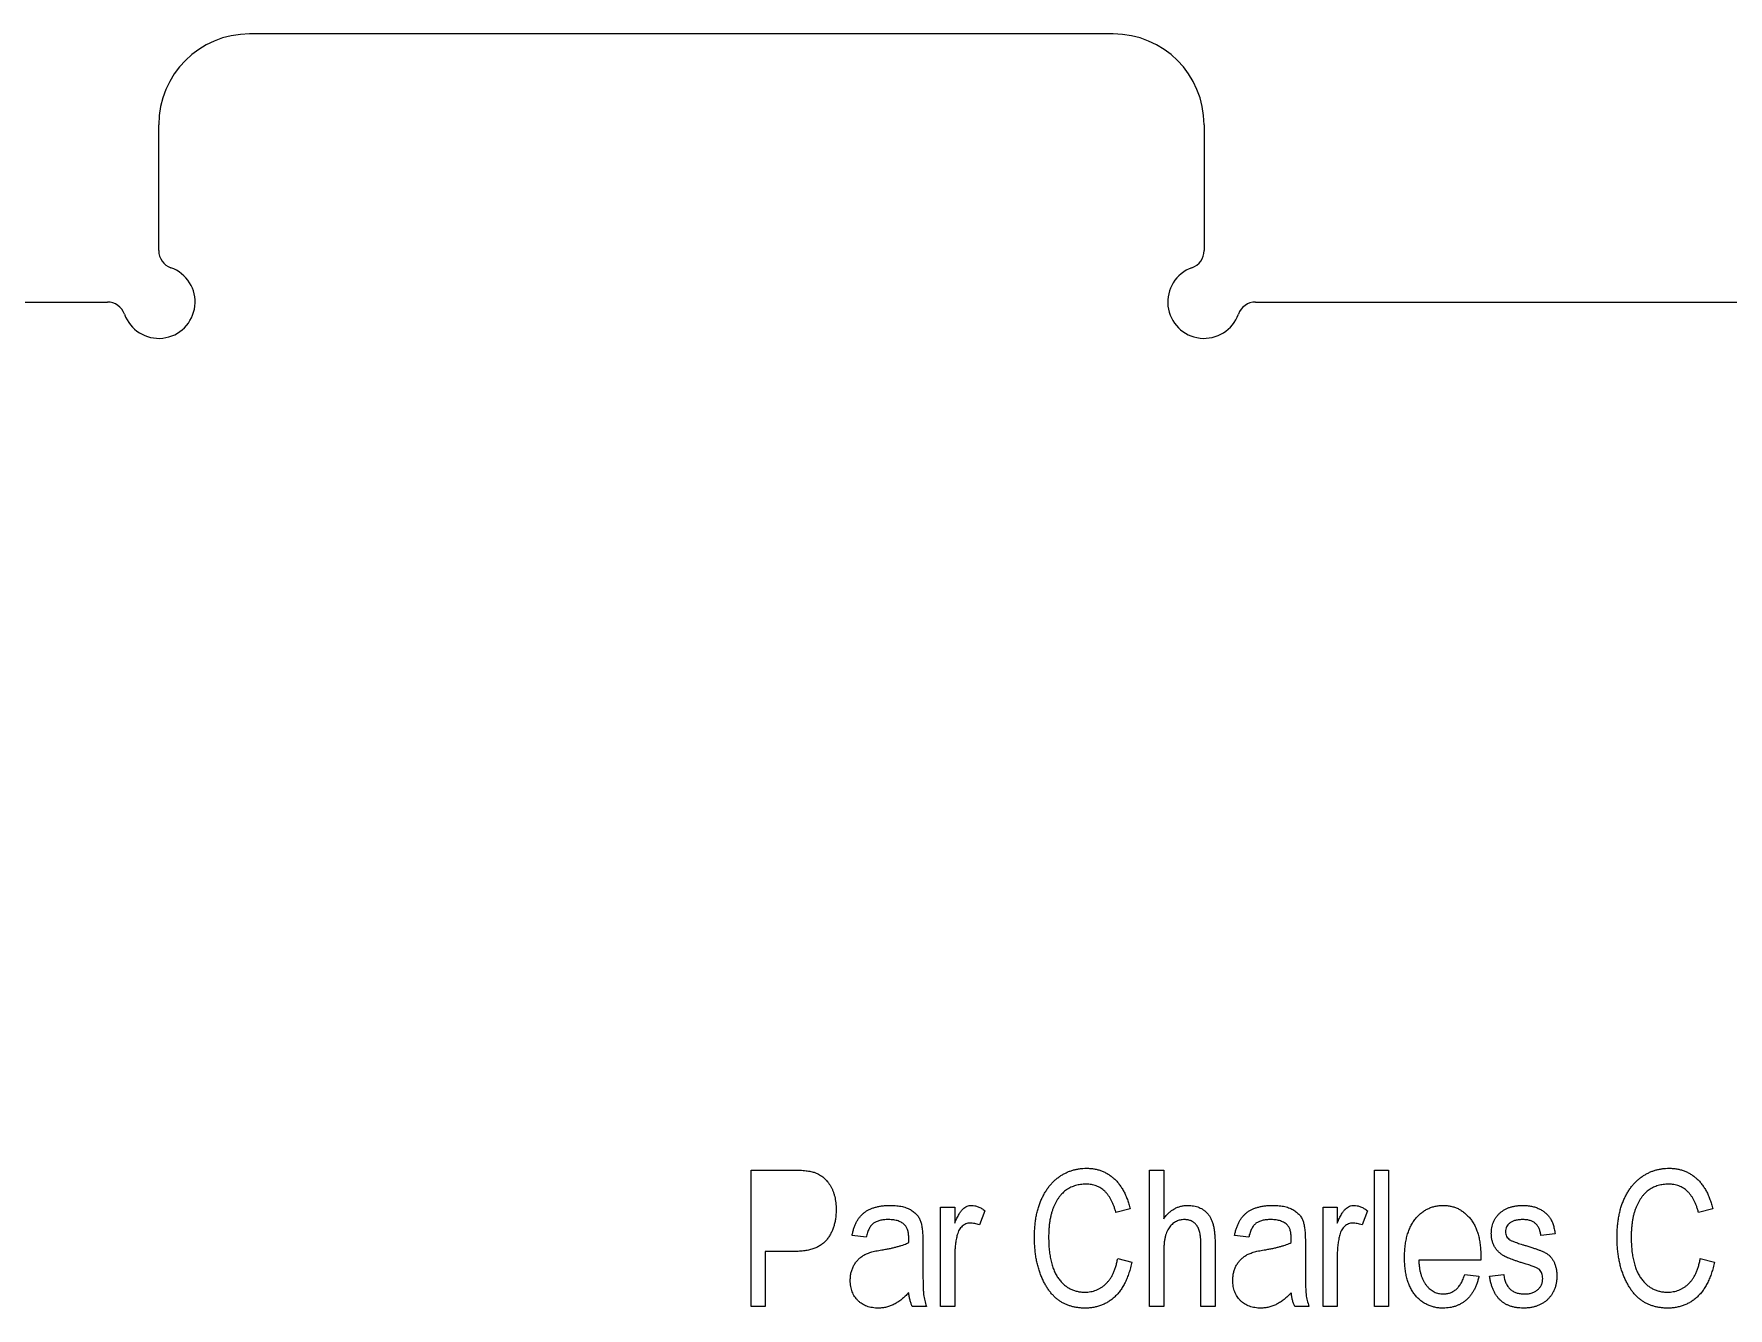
# Model space of a CAD drawing. Header units: millimetres. Extents: x -188 to 188, y -101 to 80.
# Drawn here: x -98.5 to -5.3, y 9.9 to 80 of the extents above; entities that cross this region are included whole.
import ezdxf

# ---------------------------------------------------------------- set-up
doc = ezdxf.new("R2010")
doc.units = ezdxf.units.MM

msp = doc.modelspace()

# ---------------------------------------------------------------- linework, layer by layer
at = {"color": 7, "linetype": 'Continuous', "lineweight": 25}
for p, q in [((-39.16, 80), (-86.66, 80)), ((-91.66, 68.078), (-91.66, 75)), ((-34.16, 75), (-34.16, 68.078)), ((-153.832, 65.25), (-94.488, 65.25)), ((-31.332, 65.25), (28.012, 65.25)), ((-59.077, 10), (-59.077, 17.5)), ((-59.077, 17.5), (-56.766, 17.5)), ((-37.161, 10), (-37.161, 17.5)), ((-37.161, 17.5), (-36.382, 17.5)), ((-36.382, 17.5), (-36.382, 14.818)), ((-24.791, 10), (-24.791, 17.5)), ((-24.791, 17.5), (-24.012, 17.5)), ((-24.012, 17.5), (-24.012, 10)), ((-48.655, 10), (-48.655, 15.455)), ((-48.655, 15.455), (-47.875, 15.455)), ((-47.875, 15.455), (-47.875, 14.584)), ((-46.22, 15.26), (-46.512, 14.481)), ((-38.233, 15.357), (-39.012, 15.162)), ((-27.616, 10), (-27.616, 15.455)), ((-27.616, 15.455), (-26.836, 15.455)), ((-26.836, 15.455), (-26.836, 14.584)), ((-25.181, 15.26), (-25.473, 14.481)), ((-6.187, 15.357), (-6.966, 15.162)), ((-14.856, 13.994), (-15.635, 13.896)), ((-52.746, 13.799), (-53.525, 13.896)), ((-50.408, 13.506), (-50.408, 13.729)), ((-49.629, 13.502), (-49.629, 12.275)), ((-34.336, 10), (-34.336, 13.45)), ((-33.557, 13.441), (-33.557, 10)), ((-31.707, 13.799), (-32.486, 13.896)), ((-29.369, 13.506), (-29.369, 13.729)), ((-28.59, 13.502), (-28.59, 12.275)), ((-58.297, 13.019), (-58.297, 10)), ((-56.715, 13.019), (-58.297, 13.019)), ((-47.875, 12.828), (-47.875, 10)), ((-38.914, 12.63), (-38.135, 12.435)), ((-36.382, 12.978), (-36.382, 10)), ((-26.836, 12.828), (-26.836, 10)), ((-18.947, 12.532), (-22.356, 12.532)), ((-18.942, 12.773), (-18.947, 12.532)), ((-6.869, 12.63), (-6.09, 12.435)), ((-19.823, 11.753), (-19.044, 11.656)), ((-18.46, 11.656), (-17.681, 11.753)), ((-58.297, 10), (-59.077, 10)), ((-49.434, 10), (-50.213, 10)), ((-47.875, 10), (-48.655, 10)), ((-36.382, 10), (-37.161, 10)), ((-33.557, 10), (-34.336, 10)), ((-28.395, 10), (-29.174, 10)), ((-26.836, 10), (-27.616, 10)), ((-24.012, 10), (-24.791, 10))]:
    msp.add_line(p, q, dxfattribs=at)
for centre, radius, start, end in [((-86.66, 75), 5, 90, 180), ((-39.16, 75), 5, 0, 90), ((-90.66, 68.078), 1, 180, 250.52878), ((-35.16, 68.078), 1, 289.47122, 0), ((-91.66, 65.25), 2, 199.47122, 70.52878), ((-34.16, 65.25), 2, 109.47122, 340.52878), ((-94.488, 64.25), 1, 19.47122, 90), ((-31.332, 64.25), 1, 90, 160.52878)]:
    msp.add_arc(centre, radius, start, end, dxfattribs=at)
for points, knots in [([(-56.766, 17.5), (-56.7, 17.5), (-56.574, 17.5), (-56.39, 17.491), (-56.219, 17.482), (-56.062, 17.465), (-55.918, 17.445), (-55.788, 17.422), (-55.671, 17.391), (-55.598, 17.367), (-55.564, 17.355)], [0, 0, 0, 0, 0.162643, 0.312901, 0.453294, 0.58413, 0.70285, 0.811058, 0.910586, 1, 1, 1, 1]), ([(-55.564, 17.355), (-55.521, 17.339), (-55.434, 17.305), (-55.311, 17.238), (-55.194, 17.164), (-55.084, 17.078), (-54.982, 16.981), (-54.886, 16.875), (-54.798, 16.757), (-54.716, 16.629), (-54.64, 16.494), (-54.578, 16.349), (-54.522, 16.198), (-54.479, 16.038), (-54.443, 15.871), (-54.42, 15.697), (-54.403, 15.514), (-54.402, 15.39), (-54.401, 15.327)], [0, 0, 0, 0, 0.056072, 0.112012, 0.167171, 0.222811, 0.27891, 0.336355, 0.395158, 0.456072, 0.518045, 0.581404, 0.645662, 0.712108, 0.780061, 0.850885, 0.92373, 1, 1, 1, 1]), ([(-43.492, 13.8), (-43.491, 13.901), (-43.489, 14.098), (-43.47, 14.387), (-43.442, 14.665), (-43.399, 14.931), (-43.346, 15.186), (-43.28, 15.428), (-43.205, 15.659), (-43.115, 15.878), (-43.014, 16.083), (-42.906, 16.277), (-42.791, 16.459), (-42.666, 16.627), (-42.532, 16.781), (-42.39, 16.922), (-42.238, 17.049), (-42.08, 17.166), (-41.915, 17.267), (-41.745, 17.356), (-41.57, 17.431), (-41.39, 17.492), (-41.205, 17.539), (-41.015, 17.572), (-40.822, 17.595), (-40.691, 17.597), (-40.625, 17.597)], [0, 0, 0, 0, 0.056459, 0.110733, 0.162901, 0.213426, 0.26207, 0.309027, 0.354373, 0.398738, 0.441578, 0.483058, 0.523312, 0.562426, 0.600616, 0.63791, 0.674924, 0.711646, 0.748122, 0.783826, 0.819463, 0.854983, 0.890593, 0.926496, 0.962921, 1, 1, 1, 1]), ([(-40.625, 17.597), (-40.553, 17.596), (-40.411, 17.592), (-40.202, 17.566), (-40.002, 17.519), (-39.808, 17.459), (-39.622, 17.378), (-39.444, 17.28), (-39.275, 17.164), (-39.114, 17.029), (-38.961, 16.879), (-38.821, 16.711), (-38.693, 16.525), (-38.575, 16.326), (-38.472, 16.107), (-38.38, 15.872), (-38.296, 15.622), (-38.254, 15.447), (-38.233, 15.357)], [0, 0, 0, 0, 0.060577, 0.118994, 0.176689, 0.233034, 0.289727, 0.346194, 0.403531, 0.46225, 0.522226, 0.583346, 0.646127, 0.710893, 0.778382, 0.848981, 0.922573, 1, 1, 1, 1]), ([(-11.447, 13.8), (-11.446, 13.901), (-11.444, 14.098), (-11.424, 14.387), (-11.397, 14.665), (-11.353, 14.931), (-11.301, 15.186), (-11.235, 15.428), (-11.16, 15.659), (-11.07, 15.878), (-10.969, 16.083), (-10.861, 16.277), (-10.746, 16.459), (-10.62, 16.627), (-10.486, 16.781), (-10.344, 16.922), (-10.193, 17.049), (-10.035, 17.166), (-9.869, 17.267), (-9.699, 17.356), (-9.524, 17.431), (-9.344, 17.492), (-9.159, 17.539), (-8.97, 17.572), (-8.776, 17.595), (-8.646, 17.597), (-8.58, 17.597)], [0, 0, 0, 0, 0.056459, 0.110733, 0.162901, 0.213426, 0.26207, 0.309027, 0.354373, 0.398738, 0.441578, 0.483058, 0.523312, 0.562426, 0.600616, 0.63791, 0.674924, 0.711646, 0.748122, 0.783826, 0.819463, 0.854983, 0.890593, 0.926496, 0.962921, 1, 1, 1, 1]), ([(-8.58, 17.597), (-8.507, 17.596), (-8.366, 17.592), (-8.157, 17.566), (-7.956, 17.519), (-7.762, 17.459), (-7.577, 17.378), (-7.399, 17.28), (-7.229, 17.164), (-7.068, 17.029), (-6.916, 16.879), (-6.775, 16.711), (-6.648, 16.525), (-6.529, 16.326), (-6.427, 16.107), (-6.334, 15.872), (-6.25, 15.622), (-6.209, 15.447), (-6.187, 15.357)], [0, 0, 0, 0, 0.060577, 0.118994, 0.176689, 0.233034, 0.289727, 0.346194, 0.403531, 0.46225, 0.522226, 0.583346, 0.646127, 0.710893, 0.778382, 0.848981, 0.922573, 1, 1, 1, 1]), ([(-40.657, 16.721), (-40.756, 16.717), (-40.95, 16.71), (-41.23, 16.65), (-41.49, 16.555), (-41.689, 16.44), (-41.836, 16.33), (-41.94, 16.236), (-42.038, 16.132), (-42.131, 16.017), (-42.22, 15.891), (-42.299, 15.753), (-42.377, 15.607), (-42.446, 15.448), (-42.508, 15.28), (-42.563, 15.1), (-42.61, 14.91), (-42.648, 14.709), (-42.677, 14.497), (-42.698, 14.274), (-42.71, 14.041), (-42.712, 13.881), (-42.713, 13.8)], [0, 0, 0, 0, 0.073859, 0.144126, 0.212289, 0.279838, 0.313851, 0.348909, 0.3842, 0.420736, 0.459004, 0.498477, 0.539384, 0.582362, 0.627082, 0.673345, 0.722017, 0.772791, 0.825811, 0.881242, 0.939521, 1, 1, 1, 1]), ([(-39.012, 15.162), (-39.029, 15.225), (-39.064, 15.349), (-39.125, 15.525), (-39.192, 15.69), (-39.264, 15.843), (-39.345, 15.983), (-39.432, 16.111), (-39.525, 16.228), (-39.626, 16.331), (-39.731, 16.424), (-39.844, 16.504), (-39.965, 16.57), (-40.091, 16.626), (-40.223, 16.668), (-40.362, 16.699), (-40.507, 16.717), (-40.607, 16.72), (-40.657, 16.721)], [0, 0, 0, 0, 0.079677, 0.155394, 0.227356, 0.295804, 0.361322, 0.423963, 0.484099, 0.542574, 0.598999, 0.654809, 0.710609, 0.765871, 0.822268, 0.87916, 0.93886, 1, 1, 1, 1]), ([(-8.612, 16.721), (-8.711, 16.717), (-8.904, 16.71), (-9.184, 16.65), (-9.445, 16.555), (-9.643, 16.44), (-9.79, 16.33), (-9.895, 16.236), (-9.993, 16.132), (-10.086, 16.017), (-10.174, 15.891), (-10.254, 15.753), (-10.331, 15.607), (-10.401, 15.448), (-10.463, 15.28), (-10.518, 15.1), (-10.565, 14.91), (-10.603, 14.709), (-10.631, 14.497), (-10.653, 14.274), (-10.665, 14.041), (-10.667, 13.881), (-10.668, 13.8)], [0, 0, 0, 0, 0.0738595, 0.1441256, 0.2122889, 0.2798376, 0.3138511, 0.3489089, 0.3842001, 0.4207362, 0.459004, 0.4984771, 0.5393842, 0.5823617, 0.6270819, 0.6733453, 0.7220173, 0.7727906, 0.8258111, 0.8812416, 0.9395209, 1, 1, 1, 1]), ([(-6.966, 15.162), (-6.984, 15.225), (-7.018, 15.349), (-7.079, 15.525), (-7.146, 15.69), (-7.219, 15.843), (-7.3, 15.983), (-7.387, 16.111), (-7.479, 16.228), (-7.58, 16.331), (-7.686, 16.424), (-7.799, 16.504), (-7.919, 16.57), (-8.045, 16.626), (-8.178, 16.668), (-8.317, 16.699), (-8.462, 16.717), (-8.561, 16.72), (-8.612, 16.721)], [0, 0, 0, 0, 0.079677, 0.155394, 0.227356, 0.295804, 0.361322, 0.423963, 0.484099, 0.542574, 0.598999, 0.654809, 0.710609, 0.765871, 0.822268, 0.87916, 0.93886, 1, 1, 1, 1]), ([(-54.401, 15.327), (-54.403, 15.243), (-54.405, 15.081), (-54.43, 14.842), (-54.471, 14.617), (-54.527, 14.402), (-54.6, 14.199), (-54.69, 14.008), (-54.796, 13.829), (-54.917, 13.661), (-55.059, 13.507), (-55.227, 13.376), (-55.417, 13.264), (-55.632, 13.175), (-55.869, 13.103), (-56.13, 13.054), (-56.415, 13.026), (-56.612, 13.022), (-56.715, 13.019)], [0, 0, 0, 0, 0.066633, 0.130318, 0.191414, 0.250222, 0.307644, 0.363778, 0.418941, 0.474177, 0.529339, 0.585724, 0.64416, 0.705484, 0.771261, 0.841987, 0.917917, 1, 1, 1, 1]), ([(-53.525, 13.896), (-53.51, 13.966), (-53.481, 14.102), (-53.425, 14.297), (-53.356, 14.477), (-53.278, 14.643), (-53.189, 14.794), (-53.09, 14.931), (-52.978, 15.051), (-52.857, 15.159), (-52.722, 15.253), (-52.575, 15.333), (-52.413, 15.4), (-52.24, 15.457), (-52.051, 15.498), (-51.85, 15.531), (-51.635, 15.549), (-51.487, 15.551), (-51.411, 15.552)], [0, 0, 0, 0, 0.071672, 0.139658, 0.204097, 0.265719, 0.323825, 0.380059, 0.434943, 0.488801, 0.543017, 0.599418, 0.657508, 0.718663, 0.78303, 0.85123, 0.923435, 1, 1, 1, 1]), ([(-51.411, 15.552), (-51.351, 15.551), (-51.236, 15.549), (-51.068, 15.537), (-50.91, 15.518), (-50.761, 15.489), (-50.623, 15.45), (-50.493, 15.407), (-50.373, 15.354), (-50.232, 15.271), (-50.077, 15.157), (-49.921, 15.002), (-49.807, 14.827), (-49.744, 14.667), (-49.711, 14.53), (-49.688, 14.417), (-49.67, 14.291), (-49.655, 14.155), (-49.643, 14.007), (-49.634, 13.849), (-49.63, 13.679), (-49.629, 13.562), (-49.629, 13.502)], [0, 0, 0, 0, 0.055824, 0.1084294, 0.1584204, 0.2055658, 0.2505784, 0.2934156, 0.3341931, 0.3732989, 0.4469443, 0.5150761, 0.5788423, 0.6419937, 0.6749634, 0.7114447, 0.7509729, 0.7941645, 0.8405878, 0.8902753, 0.9432384, 1, 1, 1, 1]), ([(-47.875, 14.584), (-47.856, 14.631), (-47.817, 14.721), (-47.755, 14.848), (-47.699, 14.965), (-47.64, 15.068), (-47.585, 15.16), (-47.529, 15.238), (-47.476, 15.305), (-47.407, 15.376), (-47.318, 15.446), (-47.203, 15.508), (-47.081, 15.545), (-46.997, 15.55), (-46.955, 15.552)], [0, 0, 0, 0, 0.107464, 0.207128, 0.29815, 0.381595, 0.457107, 0.523978, 0.584878, 0.637149, 0.732511, 0.823565, 0.910677, 1, 1, 1, 1]), ([(-46.955, 15.552), (-46.894, 15.548), (-46.769, 15.541), (-46.584, 15.481), (-46.397, 15.39), (-46.28, 15.304), (-46.22, 15.26)], [0, 0, 0, 0, 0.226109, 0.462956, 0.719978, 1, 1, 1, 1]), ([(-36.382, 14.818), (-36.338, 14.877), (-36.252, 14.99), (-36.109, 15.14), (-35.955, 15.266), (-35.794, 15.371), (-35.624, 15.452), (-35.446, 15.511), (-35.258, 15.544), (-35.131, 15.549), (-35.065, 15.552)], [0, 0, 0, 0, 0.139469, 0.271137, 0.396529, 0.517824, 0.63709, 0.755446, 0.875647, 1, 1, 1, 1]), ([(-35.065, 15.552), (-35.009, 15.55), (-34.898, 15.548), (-34.736, 15.526), (-34.584, 15.491), (-34.44, 15.443), (-34.306, 15.378), (-34.182, 15.299), (-34.066, 15.206), (-33.958, 15.099), (-33.862, 14.972), (-33.78, 14.822), (-33.71, 14.649), (-33.653, 14.452), (-33.609, 14.232), (-33.581, 13.989), (-33.56, 13.723), (-33.558, 13.537), (-33.557, 13.441)], [0, 0, 0, 0, 0.057444, 0.11172, 0.164296, 0.215175, 0.264674, 0.314426, 0.363638, 0.414362, 0.467035, 0.523919, 0.586431, 0.655337, 0.730601, 0.812712, 0.902626, 1, 1, 1, 1]), ([(-32.486, 13.896), (-32.471, 13.966), (-32.442, 14.102), (-32.386, 14.297), (-32.317, 14.477), (-32.239, 14.643), (-32.15, 14.794), (-32.051, 14.931), (-31.939, 15.051), (-31.818, 15.159), (-31.683, 15.253), (-31.536, 15.333), (-31.374, 15.4), (-31.201, 15.457), (-31.012, 15.498), (-30.811, 15.531), (-30.596, 15.549), (-30.448, 15.551), (-30.372, 15.552)], [0, 0, 0, 0, 0.071672, 0.139658, 0.204097, 0.265719, 0.323825, 0.380059, 0.434943, 0.488801, 0.543017, 0.599418, 0.657508, 0.718663, 0.78303, 0.85123, 0.923435, 1, 1, 1, 1]), ([(-30.372, 15.552), (-30.312, 15.551), (-30.197, 15.549), (-30.029, 15.537), (-29.871, 15.518), (-29.722, 15.489), (-29.584, 15.45), (-29.454, 15.407), (-29.334, 15.354), (-29.193, 15.271), (-29.038, 15.157), (-28.882, 15.002), (-28.768, 14.827), (-28.705, 14.667), (-28.672, 14.53), (-28.649, 14.417), (-28.631, 14.291), (-28.616, 14.155), (-28.604, 14.007), (-28.595, 13.849), (-28.591, 13.679), (-28.59, 13.562), (-28.59, 13.502)], [0, 0, 0, 0, 0.055824, 0.108429, 0.15842, 0.205566, 0.250578, 0.293416, 0.334193, 0.373299, 0.446944, 0.515076, 0.578842, 0.641994, 0.674963, 0.711445, 0.750973, 0.794165, 0.840588, 0.890275, 0.943238, 1, 1, 1, 1]), ([(-26.836, 14.584), (-26.817, 14.631), (-26.778, 14.721), (-26.716, 14.848), (-26.66, 14.965), (-26.601, 15.068), (-26.546, 15.16), (-26.49, 15.238), (-26.437, 15.305), (-26.368, 15.376), (-26.279, 15.446), (-26.164, 15.508), (-26.042, 15.545), (-25.958, 15.55), (-25.916, 15.552)], [0, 0, 0, 0, 0.107464, 0.207128, 0.29815, 0.381595, 0.457107, 0.523978, 0.584878, 0.637149, 0.732511, 0.823565, 0.910677, 1, 1, 1, 1]), ([(-25.916, 15.552), (-25.855, 15.548), (-25.73, 15.541), (-25.545, 15.481), (-25.358, 15.39), (-25.241, 15.304), (-25.181, 15.26)], [0, 0, 0, 0, 0.226109, 0.462956, 0.719978, 1, 1, 1, 1]), ([(-23.135, 12.682), (-23.134, 12.795), (-23.131, 13.015), (-23.101, 13.335), (-23.055, 13.634), (-22.99, 13.912), (-22.904, 14.169), (-22.801, 14.406), (-22.679, 14.623), (-22.538, 14.818), (-22.381, 14.989), (-22.214, 15.139), (-22.038, 15.268), (-21.85, 15.371), (-21.653, 15.453), (-21.445, 15.511), (-21.228, 15.544), (-21.08, 15.549), (-21.004, 15.552)], [0, 0, 0, 0, 0.084514, 0.164397, 0.239575, 0.310424, 0.377514, 0.441638, 0.503055, 0.562996, 0.620921, 0.676452, 0.730182, 0.783428, 0.835913, 0.88941, 0.943848, 1, 1, 1, 1]), ([(-21.004, 15.552), (-20.932, 15.55), (-20.79, 15.546), (-20.582, 15.512), (-20.383, 15.455), (-20.193, 15.377), (-20.012, 15.277), (-19.842, 15.151), (-19.68, 15.006), (-19.528, 14.839), (-19.389, 14.65), (-19.269, 14.44), (-19.169, 14.21), (-19.084, 13.961), (-19.022, 13.692), (-18.974, 13.403), (-18.947, 13.095), (-18.944, 12.882), (-18.942, 12.773)], [0, 0, 0, 0, 0.05571, 0.109694, 0.162658, 0.215196, 0.268175, 0.32202, 0.377796, 0.436048, 0.496318, 0.558287, 0.622502, 0.689912, 0.760814, 0.835862, 0.91572, 1, 1, 1, 1]), ([(-18.362, 13.997), (-18.361, 14.053), (-18.358, 14.163), (-18.336, 14.325), (-18.302, 14.478), (-18.252, 14.624), (-18.185, 14.76), (-18.107, 14.889), (-18.014, 15.01), (-17.906, 15.122), (-17.786, 15.224), (-17.653, 15.311), (-17.51, 15.386), (-17.356, 15.447), (-17.19, 15.494), (-17.014, 15.527), (-16.828, 15.55), (-16.7, 15.551), (-16.634, 15.552)], [0, 0, 0, 0, 0.064436, 0.125867, 0.185938, 0.24426, 0.301581, 0.35857, 0.416451, 0.475923, 0.535995, 0.595828, 0.657302, 0.7203, 0.78546, 0.85336, 0.924575, 1, 1, 1, 1]), ([(-16.634, 15.552), (-16.551, 15.549), (-16.39, 15.545), (-16.155, 15.512), (-15.937, 15.453), (-15.735, 15.373), (-15.552, 15.275), (-15.391, 15.158), (-15.252, 15.026), (-15.134, 14.877), (-15.039, 14.7), (-14.961, 14.494), (-14.896, 14.256), (-14.87, 14.084), (-14.856, 13.994)], [0, 0, 0, 0, 0.094098, 0.183224, 0.267982, 0.350533, 0.429223, 0.50396, 0.575737, 0.645979, 0.719792, 0.80267, 0.895821, 1, 1, 1, 1]), ([(-51.52, 14.773), (-51.607, 14.771), (-51.769, 14.768), (-51.994, 14.727), (-52.187, 14.666), (-52.323, 14.589), (-52.413, 14.511), (-52.476, 14.443), (-52.532, 14.362), (-52.584, 14.271), (-52.633, 14.17), (-52.674, 14.056), (-52.715, 13.932), (-52.735, 13.844), (-52.746, 13.799)], [0, 0, 0, 0, 0.148259, 0.277447, 0.392322, 0.49422, 0.543638, 0.596671, 0.652267, 0.711588, 0.776271, 0.845196, 0.920134, 1, 1, 1, 1]), ([(-50.616, 14.465), (-50.642, 14.49), (-50.693, 14.54), (-50.782, 14.602), (-50.882, 14.655), (-50.99, 14.699), (-51.109, 14.733), (-51.237, 14.754), (-51.375, 14.771), (-51.471, 14.772), (-51.52, 14.773)], [0, 0, 0, 0, 0.107542, 0.217679, 0.332152, 0.451075, 0.575251, 0.707563, 0.849518, 1, 1, 1, 1]), ([(-50.408, 13.729), (-50.408, 13.771), (-50.409, 13.852), (-50.421, 13.968), (-50.435, 14.075), (-50.457, 14.173), (-50.488, 14.26), (-50.523, 14.338), (-50.565, 14.408), (-50.6, 14.446), (-50.616, 14.465)], [0, 0, 0, 0, 0.161267, 0.309516, 0.446865, 0.574548, 0.691884, 0.800555, 0.903503, 1, 1, 1, 1]), ([(-47.04, 14.578), (-47.078, 14.576), (-47.154, 14.572), (-47.265, 14.537), (-47.371, 14.486), (-47.469, 14.41), (-47.559, 14.319), (-47.632, 14.208), (-47.695, 14.082), (-47.723, 13.989), (-47.737, 13.942)], [0, 0, 0, 0, 0.112848, 0.223771, 0.33901, 0.460958, 0.585978, 0.716454, 0.853137, 1, 1, 1, 1]), ([(-46.512, 14.481), (-46.557, 14.495), (-46.645, 14.525), (-46.778, 14.555), (-46.909, 14.574), (-46.997, 14.577), (-47.04, 14.578)], [0, 0, 0, 0, 0.263191, 0.515011, 0.759958, 1, 1, 1, 1]), ([(-35.244, 14.773), (-35.282, 14.772), (-35.359, 14.769), (-35.472, 14.751), (-35.579, 14.718), (-35.684, 14.676), (-35.782, 14.618), (-35.878, 14.552), (-35.967, 14.47), (-36.054, 14.377), (-36.133, 14.268), (-36.199, 14.138), (-36.257, 13.992), (-36.301, 13.825), (-36.338, 13.641), (-36.363, 13.437), (-36.381, 13.214), (-36.381, 13.059), (-36.382, 12.978)], [0, 0, 0, 0, 0.04841, 0.096097, 0.142584, 0.189362, 0.236938, 0.285298, 0.335747, 0.38842, 0.444027, 0.504346, 0.570021, 0.641321, 0.719788, 0.805709, 0.898842, 1, 1, 1, 1]), ([(-34.336, 13.45), (-34.337, 13.507), (-34.337, 13.617), (-34.351, 13.775), (-34.367, 13.921), (-34.396, 14.055), (-34.428, 14.176), (-34.468, 14.286), (-34.52, 14.381), (-34.575, 14.465), (-34.639, 14.538), (-34.709, 14.6), (-34.784, 14.654), (-34.864, 14.699), (-34.951, 14.732), (-35.044, 14.754), (-35.141, 14.771), (-35.209, 14.772), (-35.244, 14.773)], [0, 0, 0, 0, 0.09359, 0.180738, 0.261569, 0.335796, 0.405117, 0.468581, 0.527262, 0.582644, 0.634754, 0.686237, 0.736547, 0.786292, 0.837339, 0.889011, 0.943131, 1, 1, 1, 1]), ([(-30.481, 14.773), (-30.568, 14.771), (-30.73, 14.768), (-30.955, 14.727), (-31.148, 14.666), (-31.284, 14.589), (-31.375, 14.511), (-31.437, 14.443), (-31.493, 14.362), (-31.545, 14.271), (-31.594, 14.17), (-31.635, 14.056), (-31.676, 13.932), (-31.696, 13.844), (-31.707, 13.799)], [0, 0, 0, 0, 0.148259, 0.277447, 0.392322, 0.49422, 0.543638, 0.596671, 0.652267, 0.711588, 0.776271, 0.845196, 0.920134, 1, 1, 1, 1]), ([(-29.577, 14.465), (-29.603, 14.49), (-29.654, 14.54), (-29.743, 14.602), (-29.843, 14.655), (-29.951, 14.699), (-30.07, 14.733), (-30.198, 14.754), (-30.336, 14.771), (-30.432, 14.772), (-30.481, 14.773)], [0, 0, 0, 0, 0.107542, 0.217679, 0.332152, 0.451075, 0.575251, 0.707563, 0.849518, 1, 1, 1, 1]), ([(-29.369, 13.729), (-29.369, 13.771), (-29.37, 13.852), (-29.382, 13.968), (-29.396, 14.075), (-29.418, 14.173), (-29.449, 14.26), (-29.484, 14.338), (-29.526, 14.408), (-29.561, 14.446), (-29.577, 14.465)], [0, 0, 0, 0, 0.161267, 0.309516, 0.446865, 0.574548, 0.691884, 0.800555, 0.903503, 1, 1, 1, 1]), ([(-26.001, 14.578), (-26.039, 14.576), (-26.115, 14.572), (-26.226, 14.537), (-26.332, 14.486), (-26.43, 14.41), (-26.52, 14.319), (-26.593, 14.208), (-26.656, 14.082), (-26.684, 13.989), (-26.698, 13.942)], [0, 0, 0, 0, 0.112848, 0.223771, 0.33901, 0.460958, 0.585978, 0.716454, 0.853137, 1, 1, 1, 1]), ([(-25.473, 14.481), (-25.518, 14.495), (-25.606, 14.525), (-25.739, 14.555), (-25.87, 14.574), (-25.958, 14.577), (-26.001, 14.578)], [0, 0, 0, 0, 0.263191, 0.515011, 0.759958, 1, 1, 1, 1]), ([(-16.451, 12.324), (-16.522, 12.346), (-16.658, 12.387), (-16.853, 12.45), (-17.031, 12.508), (-17.192, 12.566), (-17.334, 12.623), (-17.461, 12.674), (-17.571, 12.724), (-17.692, 12.788), (-17.824, 12.874), (-17.963, 12.993), (-18.083, 13.128), (-18.184, 13.278), (-18.263, 13.442), (-18.322, 13.617), (-18.355, 13.804), (-18.36, 13.931), (-18.362, 13.997)], [0, 0, 0, 0, 0.080348, 0.154086, 0.221746, 0.283008, 0.338429, 0.387637, 0.431089, 0.468395, 0.535347, 0.601101, 0.665615, 0.730436, 0.795703, 0.861629, 0.92964, 1, 1, 1, 1]), ([(-16.606, 14.773), (-16.683, 14.771), (-16.828, 14.767), (-17.03, 14.732), (-17.203, 14.676), (-17.342, 14.593), (-17.45, 14.491), (-17.527, 14.375), (-17.575, 14.245), (-17.581, 14.153), (-17.583, 14.106)], [0, 0, 0, 0, 0.174448, 0.326882, 0.461347, 0.581638, 0.691071, 0.792789, 0.893938, 1, 1, 1, 1]), ([(-17.583, 14.106), (-17.581, 14.06), (-17.576, 13.971), (-17.525, 13.847), (-17.447, 13.736), (-17.374, 13.681), (-17.337, 13.653)], [0, 0, 0, 0, 0.253335, 0.496023, 0.737057, 1, 1, 1, 1]), ([(-15.635, 13.896), (-15.646, 13.965), (-15.666, 14.096), (-15.727, 14.278), (-15.815, 14.431), (-15.924, 14.559), (-16.062, 14.656), (-16.222, 14.725), (-16.407, 14.766), (-16.537, 14.77), (-16.606, 14.773)], [0, 0, 0, 0, 0.14289, 0.271578, 0.390469, 0.502571, 0.615208, 0.73219, 0.859187, 1, 1, 1, 1]), ([(-53.622, 11.434), (-53.62, 11.509), (-53.616, 11.657), (-53.576, 11.871), (-53.515, 12.072), (-53.425, 12.259), (-53.315, 12.428), (-53.185, 12.58), (-53.037, 12.711), (-52.897, 12.805), (-52.774, 12.87), (-52.669, 12.915), (-52.553, 12.957), (-52.426, 12.998), (-52.287, 13.032), (-52.138, 13.064), (-51.977, 13.092), (-51.865, 13.109), (-51.808, 13.117)], [0, 0, 0, 0, 0.082234, 0.160067, 0.235715, 0.310162, 0.38384, 0.454974, 0.526416, 0.598714, 0.636677, 0.678142, 0.722779, 0.770713, 0.82244, 0.877675, 0.937024, 1, 1, 1, 1]), ([(-51.808, 13.117), (-51.731, 13.13), (-51.582, 13.156), (-51.367, 13.2), (-51.168, 13.246), (-50.986, 13.294), (-50.818, 13.343), (-50.667, 13.394), (-50.53, 13.446), (-50.447, 13.487), (-50.408, 13.506)], [0, 0, 0, 0, 0.161132, 0.311379, 0.450631, 0.581265, 0.699834, 0.810076, 0.909893, 1, 1, 1, 1]), ([(-47.737, 13.942), (-47.759, 13.853), (-47.802, 13.675), (-47.843, 13.399), (-47.87, 13.116), (-47.874, 12.925), (-47.875, 12.828)], [0, 0, 0, 0, 0.242734, 0.489053, 0.741607, 1, 1, 1, 1]), ([(-40.695, 9.903), (-40.764, 9.904), (-40.899, 9.905), (-41.099, 9.927), (-41.291, 9.957), (-41.475, 10.004), (-41.652, 10.061), (-41.82, 10.134), (-41.983, 10.217), (-42.137, 10.315), (-42.284, 10.426), (-42.422, 10.555), (-42.556, 10.697), (-42.68, 10.857), (-42.801, 11.03), (-42.911, 11.221), (-43.017, 11.426), (-43.115, 11.645), (-43.206, 11.878), (-43.28, 12.123), (-43.346, 12.377), (-43.399, 12.642), (-43.442, 12.917), (-43.47, 13.202), (-43.489, 13.498), (-43.491, 13.698), (-43.492, 13.8)], [0, 0, 0, 0, 0.038379, 0.075232, 0.111264, 0.146428, 0.18086, 0.214602, 0.248288, 0.282015, 0.316035, 0.350968, 0.38689, 0.424248, 0.463371, 0.504203, 0.546718, 0.591541, 0.637796, 0.68535, 0.733993, 0.783781, 0.835444, 0.888464, 0.943291, 1, 1, 1, 1]), ([(-42.713, 13.8), (-42.711, 13.678), (-42.707, 13.442), (-42.684, 13.099), (-42.642, 12.779), (-42.581, 12.483), (-42.505, 12.211), (-42.413, 11.962), (-42.302, 11.736), (-42.174, 11.535), (-42.032, 11.357), (-41.878, 11.202), (-41.712, 11.072), (-41.536, 10.964), (-41.347, 10.882), (-41.148, 10.822), (-40.937, 10.786), (-40.793, 10.782), (-40.719, 10.779)], [0, 0, 0, 0, 0.089819, 0.174211, 0.253473, 0.327581, 0.396753, 0.461867, 0.523272, 0.581809, 0.637433, 0.690872, 0.742291, 0.79266, 0.842917, 0.893696, 0.945669, 1, 1, 1, 1]), ([(-32.583, 11.434), (-32.581, 11.509), (-32.577, 11.657), (-32.537, 11.871), (-32.476, 12.072), (-32.387, 12.259), (-32.276, 12.428), (-32.146, 12.58), (-31.998, 12.711), (-31.859, 12.805), (-31.735, 12.87), (-31.63, 12.915), (-31.514, 12.957), (-31.387, 12.998), (-31.249, 13.032), (-31.099, 13.064), (-30.938, 13.092), (-30.826, 13.109), (-30.769, 13.117)], [0, 0, 0, 0, 0.082234, 0.160067, 0.235715, 0.310162, 0.38384, 0.454974, 0.526416, 0.598714, 0.636677, 0.678142, 0.722779, 0.770713, 0.82244, 0.877675, 0.937024, 1, 1, 1, 1]), ([(-30.769, 13.117), (-30.692, 13.13), (-30.543, 13.156), (-30.328, 13.2), (-30.129, 13.246), (-29.947, 13.294), (-29.779, 13.343), (-29.628, 13.394), (-29.491, 13.446), (-29.408, 13.487), (-29.369, 13.506)], [0, 0, 0, 0, 0.161132, 0.311379, 0.450631, 0.581265, 0.699834, 0.810076, 0.909893, 1, 1, 1, 1]), ([(-26.698, 13.942), (-26.72, 13.853), (-26.763, 13.675), (-26.804, 13.399), (-26.831, 13.116), (-26.835, 12.925), (-26.836, 12.828)], [0, 0, 0, 0, 0.242734, 0.489053, 0.741607, 1, 1, 1, 1]), ([(-17.337, 13.653), (-17.322, 13.644), (-17.286, 13.623), (-17.222, 13.593), (-17.139, 13.56), (-17.039, 13.524), (-16.921, 13.482), (-16.785, 13.44), (-16.63, 13.39), (-16.521, 13.358), (-16.463, 13.341)], [0, 0, 0, 0, 0.056472, 0.132657, 0.228152, 0.343167, 0.4768, 0.631658, 0.805172, 1, 1, 1, 1]), ([(-16.463, 13.341), (-16.388, 13.318), (-16.245, 13.275), (-16.042, 13.209), (-15.861, 13.147), (-15.701, 13.088), (-15.563, 13.032), (-15.448, 12.979), (-15.352, 12.932), (-15.257, 12.868), (-15.158, 12.784), (-15.054, 12.67), (-14.966, 12.54), (-14.891, 12.393), (-14.833, 12.231), (-14.787, 12.055), (-14.764, 11.863), (-14.761, 11.73), (-14.759, 11.662)], [0, 0, 0, 0, 0.088802, 0.169044, 0.241298, 0.305599, 0.36146, 0.409493, 0.449546, 0.481868, 0.538906, 0.596212, 0.655284, 0.717158, 0.781997, 0.850081, 0.922425, 1, 1, 1, 1]), ([(-8.65, 9.903), (-8.719, 9.904), (-8.854, 9.905), (-9.053, 9.927), (-9.245, 9.957), (-9.43, 10.004), (-9.607, 10.061), (-9.775, 10.134), (-9.937, 10.217), (-10.091, 10.315), (-10.239, 10.426), (-10.376, 10.555), (-10.511, 10.697), (-10.634, 10.857), (-10.756, 11.03), (-10.865, 11.221), (-10.971, 11.426), (-11.069, 11.645), (-11.16, 11.878), (-11.234, 12.123), (-11.301, 12.377), (-11.353, 12.642), (-11.397, 12.917), (-11.424, 13.202), (-11.444, 13.498), (-11.446, 13.698), (-11.447, 13.8)], [0, 0, 0, 0, 0.038379, 0.075232, 0.111264, 0.146428, 0.18086, 0.214602, 0.248288, 0.282015, 0.316035, 0.350968, 0.38689, 0.424248, 0.463371, 0.504203, 0.546718, 0.591541, 0.637796, 0.68535, 0.733993, 0.783781, 0.835444, 0.888464, 0.943291, 1, 1, 1, 1]), ([(-10.668, 13.8), (-10.666, 13.678), (-10.662, 13.442), (-10.638, 13.099), (-10.596, 12.779), (-10.535, 12.483), (-10.46, 12.211), (-10.368, 11.962), (-10.256, 11.736), (-10.129, 11.535), (-9.986, 11.357), (-9.832, 11.202), (-9.667, 11.072), (-9.491, 10.964), (-9.302, 10.882), (-9.103, 10.822), (-8.892, 10.786), (-8.748, 10.782), (-8.674, 10.779)], [0, 0, 0, 0, 0.089819, 0.174211, 0.253473, 0.327581, 0.396753, 0.461867, 0.523272, 0.581809, 0.637433, 0.690872, 0.742291, 0.79266, 0.842917, 0.893696, 0.945669, 1, 1, 1, 1]), ([(-49.629, 12.275), (-49.629, 12.173), (-49.63, 11.978), (-49.625, 11.7), (-49.623, 11.453), (-49.618, 11.235), (-49.615, 11.046), (-49.606, 10.888), (-49.6, 10.76), (-49.583, 10.573), (-49.537, 10.319), (-49.468, 10.106), (-49.434, 10)], [0, 0, 0, 0, 0.133924, 0.254596, 0.362671, 0.4575, 0.539735, 0.608765, 0.664555, 0.707833, 0.854007, 1, 1, 1, 1]), ([(-40.719, 10.779), (-40.664, 10.781), (-40.556, 10.784), (-40.397, 10.806), (-40.243, 10.84), (-40.094, 10.891), (-39.953, 10.957), (-39.816, 11.034), (-39.686, 11.129), (-39.562, 11.236), (-39.445, 11.359), (-39.339, 11.497), (-39.24, 11.649), (-39.156, 11.817), (-39.08, 11.999), (-39.013, 12.196), (-38.957, 12.408), (-38.929, 12.555), (-38.914, 12.63)], [0, 0, 0, 0, 0.058003, 0.114301, 0.169873, 0.224842, 0.27981, 0.334841, 0.390971, 0.449162, 0.50836, 0.569529, 0.633225, 0.699446, 0.768694, 0.841816, 0.918985, 1, 1, 1, 1]), ([(-38.135, 12.435), (-38.158, 12.332), (-38.204, 12.13), (-38.289, 11.841), (-38.388, 11.572), (-38.499, 11.323), (-38.622, 11.094), (-38.757, 10.885), (-38.905, 10.696), (-39.067, 10.529), (-39.238, 10.379), (-39.42, 10.254), (-39.61, 10.144), (-39.81, 10.056), (-40.018, 9.987), (-40.236, 9.939), (-40.462, 9.907), (-40.617, 9.904), (-40.695, 9.903)], [0, 0, 0, 0, 0.080576, 0.15709, 0.229563, 0.298552, 0.364402, 0.427508, 0.488017, 0.547025, 0.604258, 0.660301, 0.715495, 0.770835, 0.82617, 0.882397, 0.940468, 1, 1, 1, 1]), ([(-28.59, 12.275), (-28.59, 12.173), (-28.591, 11.978), (-28.586, 11.7), (-28.584, 11.453), (-28.579, 11.235), (-28.576, 11.046), (-28.567, 10.888), (-28.561, 10.76), (-28.544, 10.573), (-28.498, 10.319), (-28.429, 10.106), (-28.395, 10)], [0, 0, 0, 0, 0.133924, 0.254596, 0.362671, 0.4575, 0.539735, 0.608765, 0.664555, 0.707833, 0.854007, 1, 1, 1, 1]), ([(-21.012, 9.903), (-21.089, 9.904), (-21.241, 9.908), (-21.463, 9.943), (-21.674, 9.998), (-21.872, 10.079), (-22.06, 10.179), (-22.237, 10.302), (-22.401, 10.449), (-22.554, 10.617), (-22.691, 10.806), (-22.81, 11.016), (-22.912, 11.245), (-22.994, 11.495), (-23.058, 11.764), (-23.103, 12.052), (-23.13, 12.36), (-23.134, 12.572), (-23.135, 12.682)], [0, 0, 0, 0, 0.058734, 0.115345, 0.170494, 0.224181, 0.278063, 0.332137, 0.387914, 0.445297, 0.504439, 0.565292, 0.628705, 0.694986, 0.764829, 0.838697, 0.916978, 1, 1, 1, 1]), ([(-22.356, 12.532), (-22.351, 12.458), (-22.342, 12.314), (-22.314, 12.106), (-22.279, 11.91), (-22.229, 11.73), (-22.172, 11.563), (-22.104, 11.41), (-22.025, 11.271), (-21.934, 11.148), (-21.837, 11.038), (-21.734, 10.943), (-21.625, 10.863), (-21.511, 10.797), (-21.393, 10.744), (-21.27, 10.708), (-21.14, 10.686), (-21.052, 10.683), (-21.008, 10.682)], [0, 0, 0, 0, 0.087615, 0.170302, 0.248233, 0.321396, 0.390473, 0.456094, 0.518813, 0.578779, 0.636426, 0.691492, 0.744156, 0.795371, 0.845741, 0.896295, 0.947255, 1, 1, 1, 1]), ([(-15.716, 12.023), (-15.728, 12.033), (-15.757, 12.057), (-15.812, 12.089), (-15.881, 12.124), (-15.965, 12.161), (-16.066, 12.198), (-16.18, 12.24), (-16.311, 12.282), (-16.403, 12.309), (-16.451, 12.324)], [0, 0, 0, 0, 0.0610042, 0.1413952, 0.2376911, 0.352034, 0.4865135, 0.6384007, 0.8107359, 1, 1, 1, 1]), ([(-8.674, 10.779), (-8.619, 10.781), (-8.511, 10.784), (-8.352, 10.806), (-8.197, 10.84), (-8.049, 10.891), (-7.907, 10.957), (-7.77, 11.034), (-7.641, 11.129), (-7.516, 11.236), (-7.4, 11.359), (-7.293, 11.497), (-7.195, 11.649), (-7.111, 11.817), (-7.034, 11.999), (-6.967, 12.196), (-6.911, 12.408), (-6.883, 12.555), (-6.869, 12.63)], [0, 0, 0, 0, 0.058003, 0.114301, 0.169873, 0.224842, 0.27981, 0.334841, 0.390971, 0.449162, 0.50836, 0.569529, 0.633225, 0.699446, 0.768694, 0.841816, 0.918985, 1, 1, 1, 1]), ([(-6.09, 12.435), (-6.113, 12.332), (-6.158, 12.13), (-6.243, 11.841), (-6.342, 11.572), (-6.453, 11.323), (-6.577, 11.094), (-6.712, 10.885), (-6.86, 10.696), (-7.022, 10.529), (-7.192, 10.379), (-7.375, 10.254), (-7.564, 10.144), (-7.764, 10.056), (-7.972, 9.987), (-8.19, 9.939), (-8.417, 9.907), (-8.571, 9.904), (-8.65, 9.903)], [0, 0, 0, 0, 0.080576, 0.15709, 0.229563, 0.298552, 0.364402, 0.427508, 0.488017, 0.547025, 0.604258, 0.660301, 0.715495, 0.770835, 0.82617, 0.882397, 0.940468, 1, 1, 1, 1]), ([(-52.073, 9.903), (-52.13, 9.904), (-52.242, 9.905), (-52.406, 9.926), (-52.561, 9.957), (-52.707, 10.004), (-52.845, 10.061), (-52.973, 10.133), (-53.093, 10.217), (-53.202, 10.315), (-53.301, 10.422), (-53.387, 10.541), (-53.461, 10.667), (-53.52, 10.804), (-53.565, 10.949), (-53.599, 11.103), (-53.619, 11.265), (-53.621, 11.377), (-53.622, 11.434)], [0, 0, 0, 0, 0.0699376, 0.1366069, 0.2010202, 0.2626408, 0.323067, 0.3826035, 0.4416366, 0.5012213, 0.560761, 0.6196513, 0.678956, 0.7390585, 0.8006791, 0.8640112, 0.9306805, 1, 1, 1, 1]), ([(-31.034, 9.903), (-31.091, 9.904), (-31.203, 9.905), (-31.367, 9.926), (-31.522, 9.957), (-31.668, 10.004), (-31.806, 10.061), (-31.934, 10.133), (-32.054, 10.217), (-32.163, 10.315), (-32.262, 10.422), (-32.348, 10.541), (-32.422, 10.667), (-32.481, 10.804), (-32.526, 10.949), (-32.56, 11.103), (-32.58, 11.265), (-32.582, 11.377), (-32.583, 11.434)], [0, 0, 0, 0, 0.069938, 0.136607, 0.20102, 0.262641, 0.323067, 0.382603, 0.441637, 0.501221, 0.560761, 0.619651, 0.678956, 0.739059, 0.800679, 0.864011, 0.930681, 1, 1, 1, 1]), ([(-19.044, 11.656), (-19.061, 11.586), (-19.094, 11.448), (-19.159, 11.25), (-19.231, 11.065), (-19.315, 10.894), (-19.408, 10.737), (-19.51, 10.591), (-19.623, 10.46), (-19.746, 10.343), (-19.878, 10.239), (-20.017, 10.148), (-20.164, 10.072), (-20.32, 10.011), (-20.482, 9.962), (-20.652, 9.927), (-20.83, 9.908), (-20.951, 9.904), (-21.012, 9.903)], [0, 0, 0, 0, 0.075174, 0.14731, 0.216045, 0.281929, 0.345137, 0.40652, 0.466426, 0.525438, 0.583328, 0.640593, 0.698215, 0.755575, 0.814041, 0.873896, 0.936055, 1, 1, 1, 1]), ([(-21.008, 10.682), (-20.939, 10.685), (-20.806, 10.691), (-20.614, 10.743), (-20.438, 10.828), (-20.28, 10.947), (-20.138, 11.101), (-20.015, 11.288), (-19.906, 11.507), (-19.852, 11.669), (-19.823, 11.753)], [0, 0, 0, 0, 0.118665, 0.231916, 0.342835, 0.456337, 0.575618, 0.704131, 0.845043, 1, 1, 1, 1]), ([(-16.602, 9.903), (-16.667, 9.904), (-16.793, 9.908), (-16.979, 9.927), (-17.153, 9.962), (-17.318, 10.009), (-17.471, 10.072), (-17.615, 10.146), (-17.747, 10.237), (-17.871, 10.339), (-17.981, 10.457), (-18.083, 10.587), (-18.172, 10.733), (-18.252, 10.891), (-18.32, 11.063), (-18.377, 11.248), (-18.427, 11.447), (-18.449, 11.585), (-18.46, 11.656)], [0, 0, 0, 0, 0.0685982, 0.1337684, 0.1965723, 0.2562287, 0.3146023, 0.3708951, 0.4271879, 0.4830691, 0.5398892, 0.5975187, 0.6574055, 0.7191943, 0.7843293, 0.8522469, 0.924462, 1, 1, 1, 1]), ([(-17.681, 11.753), (-17.667, 11.668), (-17.642, 11.506), (-17.567, 11.283), (-17.464, 11.094), (-17.33, 10.94), (-17.168, 10.823), (-16.982, 10.74), (-16.773, 10.691), (-16.625, 10.685), (-16.548, 10.682)], [0, 0, 0, 0, 0.14866, 0.28179, 0.404034, 0.51815, 0.630888, 0.74606, 0.86749, 1, 1, 1, 1]), ([(-14.759, 11.662), (-14.76, 11.598), (-14.763, 11.473), (-14.785, 11.289), (-14.826, 11.115), (-14.878, 10.95), (-14.95, 10.795), (-15.034, 10.648), (-15.136, 10.512), (-15.251, 10.386), (-15.38, 10.272), (-15.521, 10.172), (-15.674, 10.09), (-15.837, 10.021), (-16.013, 9.968), (-16.199, 9.93), (-16.397, 9.907), (-16.532, 9.904), (-16.602, 9.903)], [0, 0, 0, 0, 0.066737, 0.130739, 0.192622, 0.252706, 0.311442, 0.370262, 0.428902, 0.488462, 0.548455, 0.608072, 0.667754, 0.729187, 0.792805, 0.858714, 0.927446, 1, 1, 1, 1]), ([(-16.548, 10.682), (-16.472, 10.684), (-16.327, 10.69), (-16.124, 10.734), (-15.947, 10.808), (-15.8, 10.915), (-15.684, 11.043), (-15.597, 11.189), (-15.547, 11.354), (-15.541, 11.469), (-15.538, 11.528)], [0, 0, 0, 0, 0.15427, 0.291956, 0.41929, 0.539779, 0.656024, 0.767785, 0.880428, 1, 1, 1, 1]), ([(-15.538, 11.528), (-15.539, 11.578), (-15.543, 11.675), (-15.577, 11.81), (-15.633, 11.928), (-15.688, 11.991), (-15.716, 12.023)], [0, 0, 0, 0, 0.280002, 0.533179, 0.769121, 1, 1, 1, 1]), ([(-50.408, 10.752), (-50.472, 10.685), (-50.596, 10.555), (-50.795, 10.382), (-50.998, 10.234), (-51.205, 10.113), (-51.417, 10.02), (-51.631, 9.952), (-51.851, 9.911), (-51.999, 9.905), (-52.073, 9.903)], [0, 0, 0, 0, 0.144192, 0.280329, 0.40997, 0.534278, 0.653528, 0.769514, 0.884388, 1, 1, 1, 1]), ([(-50.213, 10), (-50.237, 10.055), (-50.286, 10.167), (-50.34, 10.349), (-50.383, 10.545), (-50.399, 10.682), (-50.408, 10.752)], [0, 0, 0, 0, 0.230051, 0.470725, 0.728244, 1, 1, 1, 1]), ([(-29.369, 10.752), (-29.433, 10.685), (-29.557, 10.555), (-29.756, 10.382), (-29.959, 10.234), (-30.166, 10.113), (-30.378, 10.02), (-30.592, 9.952), (-30.812, 9.911), (-30.96, 9.905), (-31.034, 9.903)], [0, 0, 0, 0, 0.144192, 0.280329, 0.40997, 0.534278, 0.653528, 0.769514, 0.884388, 1, 1, 1, 1]), ([(-29.174, 10), (-29.198, 10.055), (-29.247, 10.167), (-29.301, 10.349), (-29.344, 10.545), (-29.36, 10.682), (-29.369, 10.752)], [0, 0, 0, 0, 0.230051, 0.470725, 0.728244, 1, 1, 1, 1])]:
    msp.add_open_spline(points, degree=3, knots=knots, dxfattribs=at)

doc.saveas('drawing.dxf')
